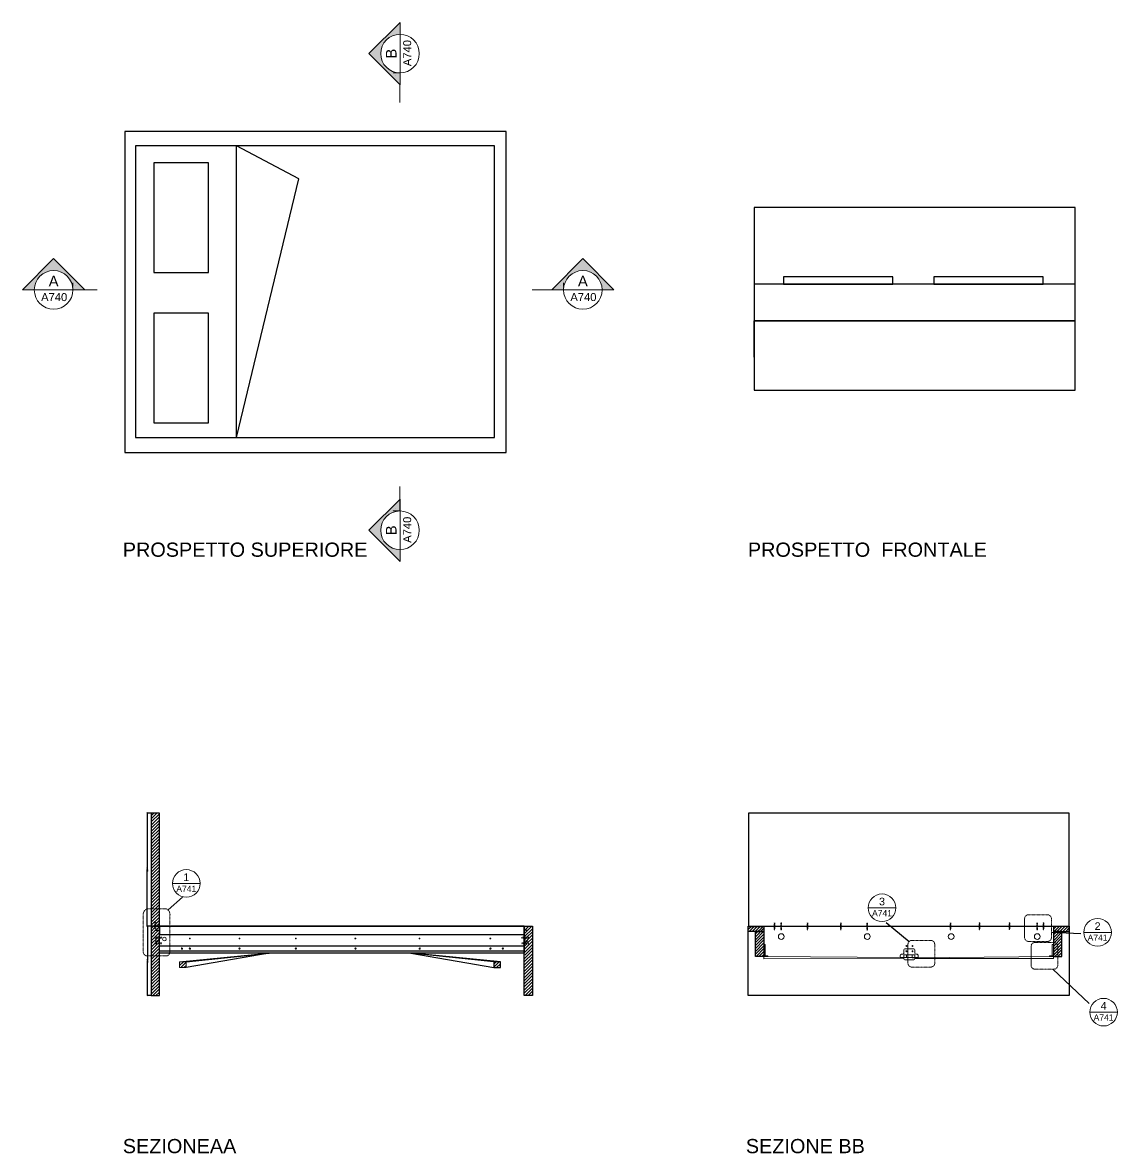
# Model space of a CAD drawing. Header units: millimetres. Extents: x -65822 to 124962, y -17646 to 50330.
# Drawn here: x -1255 to 4746, y 1392 to 7590 of the extents above; entities that cross this region are included whole.
import ezdxf
from ezdxf.enums import TextEntityAlignment as Align

# ---------------------------------------------------------------- set-up
doc = ezdxf.new("R2010")
doc.units = ezdxf.units.MM
doc.header["$MEASUREMENT"] = 0
doc.linetypes.add('DASHDOT', pattern=[1, 0.5, -0.25, 0, -0.25])
doc.linetypes.add('HIDDEN', pattern=[0.375, 0.25, -0.125])
for name, color, linetype, lineweight in [('A-ANNO-SYMB', 3, 'Continuous', 18), ('Arredi', 1, 'Continuous', 30), ('Dettagli', 210, 'Continuous', 20), ('qqqq', 5, 'Continuous', 30), ('qqqqq', 2, 'Continuous', 9), ('quote', 2, 'Continuous', 9), ('Simbologia', 2, 'DASHDOT', 18), ('Tratteggi', 2, 'HIDDEN', 15), ('tratto punto', 4, 'DASHDOT', 9)]:
    doc.layers.add(name, color=color, linetype=linetype, lineweight=lineweight)
doc.layers.add('Testo', color=1, linetype='Continuous')
doc.styles.add('ARIAL', font='Arial.ttf')
doc.styles.add('E-ROMANS', font='romans.shx', dxfattribs={"width": 0.8})
doc.styles.get("Standard").update_dxf_attribs({"font": 'Arial.ttf'})
doc.dimstyles.new('E-0050_TICK_18', dxfattribs={"dimscale": 0.001, "dimtxt": 90, "dimasz": 90, "dimexe": 45, "dimexo": 30, "dimgap": 45, "dimtad": 0, "dimzin": 0, "dimdsep": 46, "dimtxsty": 'E-ROMANS', "dimblk": 'OBLIQUE', "dimcen": 45, "dimclrd": 256, "dimclre": 256, "dimclrt": 256, "dimadec": 0, "dimazin": 0, "dimtfac": 1, "dimtmove": 1, "dimatfit": 3, "dimldrblk": 'OPEN90', "dimfxl": 1, "dimtfill": 1, "dimtolj": 1, "dimtzin": 0, "dimarcsym": 0})
pattern_1 = [(45, (-5973.249, 0), (-7.954951, 7.954951), [])]

# ---------------------------------------------------------------- blocks, each defined once
blk = doc.blocks.new('_Oblique')
at = {"color": 0, "linetype": 'ByBlock', "lineweight": -2}
blk.add_line((-0.5, -0.5), (0.5, 0.5), dxfattribs=at)
blk = doc.blocks.new('*D18')
at = {"layer": 'Defpoints', "color": 0, "transparency": 16777216}
for p in [(-550.5, 3257.2), (-571.6, 2637.2), (-550.5, 2637.2)]:
    blk.add_point(p, dxfattribs=at)
at = {"layer": 'quote', "lineweight": -2, "transparency": 16777216}
for p, q in [((-552, 3257.2), (-573.9, 3257.2)), ((-571.6, 3257.2), (-571.6, 2958.3)), ((-571.6, 2637.2), (-571.6, 2936.1)), ((-552, 2637.2), (-573.9, 2637.2))]:
    blk.add_line(p, q, dxfattribs=at)
at = {"layer": 'quote', "lineweight": -2, "transparency": 16777216, "xscale": 4.5, "yscale": 4.5, "zscale": 4.5}
for p, rotation in [((-571.6, 3257.2), 90), ((-571.6, 2637.2), 270)]:
    blk.add_blockref('_Oblique', p, dxfattribs=dict(at, rotation=rotation))
at = {"layer": 'quote', "transparency": 16777216, "insert": (-571.6, 2947.2), "char_height": 4.5, "attachment_point": 5, "rotation": 90, "style": 'E-ROMANS', "bg_fill": 3, "box_fill_scale": 1.25, "bg_fill_color": 256, "bg_fill_true_color": 13158600, "bg_fill_transparency": 0}
blk.add_mtext('\\A1;620.00', dxfattribs=at)
blk = doc.blocks.new('_Open90')
at = {"color": 0, "linetype": 'ByBlock', "lineweight": -2}
for p, q in [((0, 0), (-1, 0)), ((-0.5, 0.5), (0, 0)), ((0, 0), (-0.5, -0.5))]:
    blk.add_line(p, q, dxfattribs=at)
blk = doc.blocks.new('*D19')
at = {"layer": 'Defpoints', "color": 0, "transparency": 16777216}
for p in [(-550.5, 2637.2), (-570.7, 2257.2), (-550.5, 2257.2)]:
    blk.add_point(p, dxfattribs=at)
at = {"layer": 'quote', "lineweight": -2, "transparency": 16777216}
for p, q in [((-552, 2637.2), (-572.9, 2637.2)), ((-570.7, 2637.2), (-570.7, 2458.3)), ((-570.7, 2257.2), (-570.7, 2436)), ((-552, 2257.2), (-572.9, 2257.2))]:
    blk.add_line(p, q, dxfattribs=at)
at = {"layer": 'quote', "lineweight": -2, "transparency": 16777216, "xscale": 4.5, "yscale": 4.5, "zscale": 4.5}
for p, rotation in [((-570.7, 2637.2), 90), ((-570.7, 2257.2), 270)]:
    blk.add_blockref('_Oblique', p, dxfattribs=dict(at, rotation=rotation))
at = {"layer": 'quote', "transparency": 16777216, "insert": (-570.7, 2447.2), "char_height": 4.5, "attachment_point": 5, "rotation": 90, "style": 'E-ROMANS', "bg_fill": 3, "box_fill_scale": 1.25, "bg_fill_color": 256, "bg_fill_true_color": 13158600, "bg_fill_transparency": 0}
blk.add_mtext('\\A1;380.00', dxfattribs=at)
blk = doc.blocks.new('SYMBOL')
at = {"layer": 'A-ANNO-SYMB', "linetype": 'Continuous', "lineweight": 20}
h = blk.add_hatch(color=256, dxfattribs=at)
h.dxf.hatch_style = 1
h.paths.add_polyline_path([(11.206, 4.948), (11.316, 4.948, -1), (11.678, 4.948), (11.788, 4.948), (11.497, 5.241)])
at = {"linetype": 'Continuous', "lineweight": 20}
blk.add_line((11.316, 4.948), (11.678, 4.948), dxfattribs=at)
at = {"layer": 'A-ANNO-SYMB', "linetype": 'Continuous', "lineweight": 20}
for p, q in [((11.206, 4.948), (11.497, 5.241)), ((11.788, 4.948), (11.497, 5.241)), ((11.316, 4.948), (11.206, 4.948)), ((11.678, 4.948), (11.788, 4.948))]:
    blk.add_line(p, q, dxfattribs=at)
blk.add_circle((11.497, 4.948), 0.181, dxfattribs=at)
for tag, p in [('TAVOLA', (11.497, 5.08)), ('SEZIONE', (11.497, 4.918))]:
    blk.add_attdef(tag, text='', height=0.1, dxfattribs=at).set_placement(p, align=Align.TOP_CENTER)
blk = doc.blocks.new('DETAGLI')
at = {"layer": 'A-ANNO-SYMB', "linetype": 'Continuous'}
blk.add_line((486.66, 356.17), (504.76, 356.17), dxfattribs=at)
blk.add_circle((495.71, 356.17), 9.05, dxfattribs=at)
for tag, p in [('TAVOLA', (495.71, 362.76)), ('SEZIONE', (495.71, 354.67))]:
    blk.add_attdef(tag, text='', height=5, dxfattribs=at).set_placement(p, align=Align.TOP_CENTER)

msp = doc.modelspace()

# ---------------------------------------------------------------- hatches: boundary and pattern name
at = {"layer": 'Dettagli'}
h = msp.add_hatch(dxfattribs=at)
h.set_pattern_fill('ANSI31', color=256, scale=97)
h.set_pattern_definition([(45, (-19295.423, -20646.776), (-8.5736697, 8.5736697), [])])
h.paths.add_polyline_path([(-505.477, 3257.174), (-550.477, 3257.174), (-550.477, 2637.174), (-505.477, 2637.174)])
h.paths.add_polyline_path([(-505.477, 2539.65), (-509.365, 2539.65), (-509.365, 2540.636, -0.46900804), (-509.365, 2547.698), (-509.365, 2545.91), (-505.477, 2545.91), (-505.477, 2553.168), (-526.011, 2553.168), (-526.011, 2556.207), (-505.477, 2556.207), (-505.477, 2571.124), (-509.365, 2571.124), (-509.365, 2572.111, -0.46900804), (-509.365, 2579.173), (-509.365, 2577.384), (-505.477, 2577.384), (-505.477, 2612.633), (-525.967, 2612.633), (-525.967, 2615.672), (-505.477, 2615.672), (-505.477, 2637.174), (-525.099, 2637.174, -0.39673277), (-531.396, 2637.174), (-550.477, 2637.174), (-550.477, 2257.174), (-505.477, 2257.174)])
h.paths.add_polyline_path([(-527.569, 2543.95), (-529.83, 2542.756), (-527.157, 2541.136, -0.15869569)], flags=16)
h.paths.add_polyline_path([(-526.937, 2544.783), (-524.495, 2544.783), (-522.42, 2544.783), (-519.984, 2544.783), (-517.83, 2544.783), (-515.402, 2544.783), (-513.276, 2544.783), (-511.426, 2544.783, 0.26657186), (-509.893, 2540.476), (-512.55, 2540.476), (-514.697, 2540.476), (-517.013, 2540.476), (-519.64, 2540.476), (-521.972, 2540.476), (-524.415, 2540.476), (-526.123, 2540.476, -0.25402856)], flags=16)
h.paths.add_polyline_path([(-524.982, 2544.554), (-522.905, 2544.554), (-520.47, 2544.554), (-518.313, 2544.554), (-515.885, 2544.554), (-513.759, 2544.554), (-513.316, 2544.554, 0.23266041), (-512.084, 2540.691), (-514.231, 2540.691), (-516.548, 2540.691), (-519.172, 2540.691), (-521.505, 2540.691), (-523.946, 2540.691), (-524.555, 2540.691, -0.22198759)], flags=0)
h.paths.add_polyline_path([(-527.569, 2575.424), (-529.83, 2574.23), (-527.157, 2572.61, -0.15869569)], flags=16)
h.paths.add_polyline_path([(-526.937, 2576.257), (-524.495, 2576.257), (-522.42, 2576.257), (-519.984, 2576.257), (-517.83, 2576.257), (-515.402, 2576.257), (-513.276, 2576.257), (-511.426, 2576.257, 0.26657186), (-509.893, 2571.95), (-512.55, 2571.95), (-514.697, 2571.95), (-517.013, 2571.95), (-519.64, 2571.95), (-521.972, 2571.95), (-524.415, 2571.95), (-526.123, 2571.95, -0.25402856)], flags=16)
h.paths.add_polyline_path([(-524.982, 2576.028), (-522.905, 2576.028), (-520.47, 2576.028), (-518.313, 2576.028), (-515.885, 2576.028), (-513.759, 2576.028), (-513.316, 2576.028, 0.23266041), (-512.084, 2572.166), (-514.231, 2572.166), (-516.548, 2572.166), (-519.172, 2572.166), (-521.505, 2572.166), (-523.946, 2572.166), (-524.555, 2572.166, -0.22198759)], flags=0)
h.paths.add_polyline_path([(-528.543, 2624.33), (-527.35, 2622.069), (-525.73, 2624.742, -0.15869569)], flags=16)
h.paths.add_polyline_path([(-529.377, 2624.963), (-529.377, 2627.404), (-529.377, 2629.479), (-529.377, 2631.915), (-529.377, 2634.069), (-529.148, 2636.014), (-529.148, 2634.033, 0.25271467), (-525.069, 2635.584), (-525.069, 2634.886), (-525.069, 2632.259), (-525.069, 2629.927), (-525.069, 2627.484), (-525.069, 2625.776, -0.25402856)], flags=16)
h.paths.add_polyline_path([(-529.148, 2628.994), (-529.148, 2631.429), (-529.148, 2633.586, 0.23013017), (-525.285, 2634.68), (-525.285, 2632.727), (-525.285, 2630.394), (-525.285, 2627.953), (-525.285, 2627.344, -0.22198759), (-529.148, 2626.917)], flags=0)
h.paths.add_polyline_path([(1539.523, 2637.174), (1494.523, 2637.174), (1494.523, 2615.672), (1515.012, 2615.672), (1515.012, 2612.633), (1494.523, 2612.633), (1494.523, 2592.174), (1494.523, 2575.072), (1498.119, 2575.072), (1500.179, 2576.257), (1499.734, 2576.257), (1498.119, 2576.051), (1498.119, 2573.097), (1497.927, 2556.207), (1515.056, 2556.207), (1515.056, 2553.168), (1494.523, 2553.168), (1494.523, 2543.598), (1498.119, 2543.598), (1500.179, 2544.783), (1499.734, 2544.783), (1498.119, 2544.577), (1498.119, 2541.623), (1494.523, 2257.174), (1539.523, 2257.174)])
h.paths.add_polyline_path([(1515.911, 2541.136), (1518.584, 2542.756), (1516.323, 2543.95, -0.15869569)], flags=16)
h.paths.add_polyline_path([(1512.543, 2540.476), (1510.067, 2540.476), (1507.745, 2540.476), (1505.069, 2540.476), (1502.766, 2540.476), (1500.616, 2540.476), (1498.882, 2540.691), (1500.838, 2540.691, 0.24603984), (1502.03, 2544.783), (1502.462, 2544.783), (1504.587, 2544.783), (1507.02, 2544.783), (1509.154, 2544.783), (1511.594, 2544.783), (1513.651, 2544.783), (1515.69, 2544.783, -0.25402856), (1514.877, 2540.476)], flags=16)
h.paths.add_polyline_path([(1513.736, 2544.554), (1513.321, 2544.554, -0.22363973), (1512.7, 2540.691), (1513.309, 2540.691, 0.22198759)], flags=0)
h.paths.add_polyline_path([(1508.555, 2540.691), (1505.973, 2540.691), (1503.645, 2540.691), (1501.5, 2540.691, 0.22876629), (1502.513, 2544.554), (1504.197, 2544.554), (1506.62, 2544.554), (1508.797, 2544.554), (1511.658, 2544.554, -0.22520546), (1510.896, 2540.691)], flags=0)
h.paths.add_polyline_path([(1515.911, 2572.61), (1518.584, 2574.23), (1516.323, 2575.424, -0.15869569)], flags=16)
h.paths.add_polyline_path([(1512.543, 2571.95), (1510.067, 2571.95), (1507.745, 2571.95), (1505.069, 2571.95), (1502.766, 2571.95), (1500.616, 2571.95), (1498.882, 2572.166), (1500.838, 2572.166, 0.24603984), (1502.03, 2576.257), (1502.462, 2576.257), (1504.587, 2576.257), (1507.02, 2576.257), (1509.154, 2576.257), (1511.594, 2576.257), (1513.651, 2576.257), (1515.69, 2576.257, -0.25402856), (1514.877, 2571.95)], flags=16)
h.paths.add_polyline_path([(1513.736, 2576.028), (1513.321, 2576.028, -0.22363973), (1512.7, 2572.166), (1513.309, 2572.166, 0.22198759)], flags=0)
h.paths.add_polyline_path([(1508.555, 2572.166), (1505.973, 2572.166), (1503.645, 2572.166), (1501.5, 2572.166, 0.22876629), (1502.513, 2576.028), (1504.197, 2576.028), (1506.62, 2576.028), (1508.797, 2576.028), (1511.658, 2576.028, -0.22520546), (1510.896, 2572.166)], flags=0)
h.paths.add_polyline_path([(-358.832, 2442.092), (-394.576, 2442.092), (-394.576, 2409.935), (-358.832, 2409.935)])
h.paths.add_polyline_path([(1364.021, 2441.832), (1328.396, 2441.832), (1328.396, 2409.935), (1364.021, 2409.935)])
h = msp.add_hatch(dxfattribs=at)
h.set_pattern_fill('ANSI31', color=256, scale=90)
h.set_pattern_definition(pattern_1)
h.paths.add_polyline_path([(2809.059, 2608.541), (2762.305, 2608.541), (2762.305, 2470.292), (2809.059, 2470.292)])
h.paths.add_polyline_path([(2809.059, 2608.541), (2809.059, 2635.952), (2722.326, 2635.952), (2722.326, 2608.541)])
h = msp.add_hatch(dxfattribs=at)
h.set_pattern_fill('ANSI31', color=256, scale=90)
h.set_pattern_definition(pattern_1)
h.paths.add_polyline_path([(4442.574, 2608.541), (4395.82, 2608.541), (4395.82, 2470.292), (4442.574, 2470.292)])
h.paths.add_polyline_path([(4482.326, 2635.952), (4395.82, 2635.952), (4395.82, 2608.541), (4442.574, 2608.541), (4482.326, 2608.541)])

# ---------------------------------------------------------------- linework, layer by layer
at = {"layer": 'Arredi'}
for p, q in [((-82.629, 5315.175), (-82.629, 6915.175)), ((258.254, 6734.29), (-82.629, 6915.175)), ((-82.629, 5315.175), (258.254, 6734.29)), ((2722.326, 2635.952), (2808.594, 2635.952)), ((4482.553, 2635.952), (4396.285, 2635.952)), ((-394.576, 2442.092), (91.54, 2489.159)), ((-358.832, 2442.092), (96.61, 2489.159)), ((96.61, 2489.159), (-358.832, 2409.935)), ((1328.396, 2441.832), (872.955, 2488.899)), ((872.955, 2488.899), (1328.396, 2409.675)), ((1364.14, 2441.832), (878.024, 2488.899))]:
    msp.add_line(p, q, dxfattribs=at)
for points in [[(-694.908, 5233.615), (1395.092, 5233.615), (1395.092, 6993.615), (-694.908, 6993.615)], [(-635.384, 5315.175), (1331.226, 5315.175), (1331.226, 6915.175), (-635.384, 6915.175)], [(-235.264, 6220.816), (-235.264, 6820.816), (-535.264, 6820.816), (-535.264, 6220.816)], [(2755.776, 6575.764), (2755.776, 5575.764), (4515.776, 5575.764), (4515.776, 6575.764)], [(2755.776, 5955.764), (4515.236, 5955.764), (4515.236, 6156.665), (2755.776, 6156.665)], [(2915.286, 6156.665), (3515.286, 6156.665), (3515.286, 6197.115), (2915.286, 6197.115)], [(3739.828, 6156.665), (4339.828, 6156.665), (4339.828, 6197.115), (3739.828, 6197.115)], [(-235.264, 5396.274), (-235.264, 5996.274), (-535.264, 5996.274), (-535.264, 5396.274)], [(2755.776, 5575.764), (4515.776, 5575.764), (4515.776, 5955.764), (2755.776, 5955.764)], [(2755.776, 5955.764), (2755.776, 5955.764), (2755.776, 5755.764), (2755.776, 5755.764)], [(-550.477, 3257.174), (-550.477, 2637.174), (-505.477, 2637.174), (-505.477, 3257.174)], [(2724.466, 3257.174), (2724.466, 2637.174), (4482.326, 2637.174), (4482.326, 3257.174)], [(-550.477, 2637.174), (-550.477, 2257.174), (-505.477, 2257.174), (-505.477, 2637.174)], [(-505.477, 2592.174), (1494.523, 2592.174), (1494.523, 2637.174), (-505.477, 2637.174)], [(-505.477, 2637.174), (1494.523, 2637.174), (1494.523, 2489.159), (-505.477, 2489.159)], [(1539.523, 2637.174), (1539.523, 2257.174), (1494.523, 2257.174), (1494.523, 2637.174)], [(2722.326, 2637.174), (4482.326, 2637.174), (4482.326, 2257.174), (2722.326, 2257.174)], [(2722.326, 2635.952), (2809.059, 2635.952), (2809.059, 2608.541), (2722.326, 2608.541)], [(2809.059, 2608.541), (2809.059, 2470.292), (2762.305, 2470.292), (2762.305, 2608.541)], [(4482.553, 2635.952), (4395.82, 2635.952), (4395.82, 2608.541), (4482.553, 2608.541)], [(4395.82, 2608.541), (4395.82, 2470.292), (4442.574, 2470.292), (4442.574, 2608.541)], [(1494.523, 2489.159), (-505.477, 2489.159), (-505.477, 2529.756), (1494.523, 2529.756)], [(1494.523, 2489.159), (-505.477, 2489.159), (-505.477, 2502.742), (1494.523, 2502.742)], [(1364.14, 2441.832), (1328.396, 2441.832), (1328.396, 2409.675), (1364.14, 2409.675)]]:
    msp.add_lwpolyline(points, close=True, dxfattribs=at)
at = {"layer": 'Dettagli'}
for p, q in [((2809.059, 2470.292), (3576.086, 2464.398)), ((2809.059, 2470.292), (2809.059, 2458.009)), ((2809.059, 2458.009), (3575.5, 2460)), ((4395.82, 2460.5), (3636, 2460)), ((4395.82, 2470.292), (3636.087, 2464.202)), ((4395.82, 2470.292), (4395.82, 2460.5))]:
    msp.add_line(p, q, dxfattribs=at)
for points in [[(3570.72, 2482.738), (3562.389, 2482.738)], [(3576.086, 2507.532), (3576.086, 2488.114)], [(3629.986, 2513.391), (3582.053, 2513.391)], [(3636.087, 2488.217), (3636.087, 2507.08)], [(3648.789, 2482.738), (3640.828, 2482.758)], [(3555.848, 2476.777), (3555.848, 2464.398), (3654.41, 2464.398), (3654.41, 2477.5)], [(3576.086, 2464.398), (3576.086, 2457.876)], [(3581.203, 2452.322), (3631.255, 2452.322)], [(3636.087, 2457.115), (3636.087, 2464.398)]]:
    msp.add_lwpolyline(points, dxfattribs=at)
for points in [[(3576.086, 2464.398), (3576.086, 2479.882), (3636.087, 2479.882), (3636.087, 2464.398)], [(3576.086, 2464.398), (3576.086, 2479.882), (3590.338, 2479.882), (3590.338, 2464.398)], [(3621.835, 2464.202), (3621.835, 2479.686), (3636.087, 2479.686), (3636.087, 2464.202)], [(-394.576, 2442.092), (-358.832, 2442.092), (-358.832, 2409.935), (-394.576, 2409.935)], [(1328.277, 2442.092), (1364.021, 2442.092), (1364.021, 2409.935), (1328.277, 2409.935)], [(3555.848, 2464.398), (3555.848, 2466.152), (3576.086, 2466.152), (3576.086, 2464.398)], [(3636, 2464.372), (3636, 2466.125), (3654.41, 2466.152), (3654.41, 2464.398)]]:
    msp.add_lwpolyline(points, close=True, dxfattribs=at)
for centre, radius in [((-477.708, 2565.891), 10.018), ((-338.135, 2569.212), 2.233), ((-66.546, 2569.212), 2.233), ((242.333, 2569.212), 2.233), ((569.17, 2569.212), 2.233), ((921.148, 2569.212), 2.233), ((1309.043, 2569.212), 2.233), ((2903.568, 2579.704), 15.787), ((3375.522, 2579.704), 15.787), ((3835.053, 2579.704), 15.787), ((4307.008, 2579.704), 15.787), ((-381.472, 2514.065), 3.453), ((-381.472, 2514.065), 2.233), ((-337.669, 2514.065), 3.453), ((-337.669, 2514.065), 2.233), ((-66.08, 2514.065), 3.453), ((-66.08, 2514.065), 2.233), ((242.799, 2514.065), 3.453), ((242.799, 2514.065), 2.233), ((569.636, 2514.065), 3.453), ((569.636, 2514.065), 2.233), ((921.614, 2514.065), 3.453), ((921.614, 2514.065), 2.233), ((1309.508, 2514.065), 3.453), ((1309.508, 2514.065), 2.233), ((1377.248, 2514.065), 3.453), ((1377.248, 2514.065), 2.233), ((3589.801, 2528.119), 2.233), ((3589.801, 2499.393), 2.233), ((3623.348, 2528.119), 2.233), ((3623.348, 2499.393), 2.233)]:
    msp.add_circle(centre, radius, dxfattribs=at)
for centre, start, end in [((3564.422, 2473.939), 103.0065195, 161.6840445), ((3567.604, 2491.214), 290.1878724, 339.9201481), ((3584.678, 2504.75), 106.8961853, 162.0588038), ((3627.362, 2504.75), 14.9507533, 73.1038147), ((3644.706, 2490.914), 197.3770881, 244.5742724), ((3644.706, 2490.914), 295.129289, 295.818847), ((3646.027, 2474.14), 21.8450662, 73.1879404), ((3584.678, 2460.658), 197.9411962, 247.3720104), ((3627.78, 2460.658), 292.6279896, 336.8990374), ((3627.78, 2460.658), 23.1009626, 24.4648337)]:
    msp.add_arc(centre, 9.031, start, end, dxfattribs=at)
at = {"layer": 'qqqq'}
for p, q in [((-379.443, 2795.901), (-457, 2727)), ((3478.99, 2657.184), (3604.349, 2553)), ((4545.5, 2594.5), (4385, 2601.5)), ((4592.313, 2213.374), (4392.5, 2400.5))]:
    msp.add_line(p, q, dxfattribs=at)
at = {"layer": 'qqqqq'}
for points in [[(2809.059, 2474.084), (2815.379, 2474.084), (2815.379, 2536.792), (2809.059, 2536.792)], [(4395.82, 2474.084), (4389.5, 2474.084), (4389.5, 2536.792), (4395.82, 2536.792)], [(2829.879, 2474.084), (2809.059, 2474.084), (2809.059, 2470.292), (2829.879, 2470.292)], [(4395.82, 2474.084), (4375, 2474.084), (4375, 2470.292), (4395.82, 2470.292)]]:
    msp.add_lwpolyline(points, close=True, dxfattribs=at)
at = {"layer": 'quote'}
for p, q in [((813.699, 7249.631), (813.699, 7151.684)), ((-914.966, 6124.805), (-846.5, 6124.805)), ((1646.164, 6124.805), (1538.5, 6124.805))]:
    msp.add_line(p, q, dxfattribs=at)
at = {"layer": 'quote', "color": 2}
msp.add_line((813.699, 4912.751), (813.699, 5047), dxfattribs=at)
at = {"layer": 'Simbologia'}
for p, q in [((774.52, 7313.807), (813.699, 7313.807)), ((789.533, 7298.896), (789.533, 7298.896)), ((-979.143, 6163.983), (-979.143, 6124.805)), ((-964.231, 6148.97), (-964.231, 6148.97)), ((1695.428, 6148.97), (1695.428, 6148.97)), ((1710.34, 6163.983), (1710.34, 6124.805)), ((774.52, 4912.751), (813.699, 4912.751)), ((789.533, 4927.662), (789.533, 4927.662))]:
    msp.add_line(p, q, dxfattribs=at)
at = {"layer": 'Tratteggi'}
for p, q in [((-525.967, 2615.672), (-505.477, 2615.672)), ((-525.967, 2612.633), (-505.477, 2612.633))]:
    msp.add_line(p, q, dxfattribs=at)
for points in [[(-505.477, 2612.633), (-525.967, 2612.633), (-525.967, 2615.672), (-505.477, 2615.672)], [(1494.523, 2615.672), (1515.012, 2615.672), (1515.012, 2612.633), (1494.523, 2612.633)], [(2868.944, 2616.684), (2865.107, 2616.684), (2865.107, 2655.247), (2868.944, 2655.247)], [(2905.954, 2616.064), (2902.117, 2616.064), (2902.117, 2654.626), (2905.954, 2654.626)], [(3049.523, 2616.684), (3045.686, 2616.684), (3045.686, 2655.247), (3049.523, 2655.247)], [(3232.969, 2616.684), (3229.132, 2616.684), (3229.132, 2655.247), (3232.969, 2655.247)], [(3377.215, 2615.301), (3373.378, 2615.301), (3373.378, 2653.863), (3377.215, 2653.863)], [(3834.156, 2616.684), (3830.32, 2616.684), (3830.32, 2655.247), (3834.156, 2655.247)], [(3992.6, 2616.684), (3988.763, 2616.684), (3988.763, 2655.247), (3992.6, 2655.247)], [(4157.414, 2616.684), (4153.578, 2616.684), (4153.578, 2655.247), (4157.414, 2655.247)], [(4307.788, 2616.064), (4303.951, 2616.064), (4303.951, 2654.626), (4307.788, 2654.626)], [(4343.714, 2616.684), (4339.878, 2616.684), (4339.878, 2655.247), (4343.714, 2655.247)], [(1481.487, 2577.384), (1518.786, 2577.384), (1518.786, 2571.209), (1481.487, 2571.209)], [(1481.487, 2545.826), (1518.786, 2545.826), (1518.786, 2539.65), (1481.487, 2539.65)], [(1515.056, 2556.207), (1494.567, 2556.207), (1494.567, 2553.168), (1515.056, 2553.168)]]:
    msp.add_lwpolyline(points, close=True, dxfattribs=at)
at = {"layer": 'tratto punto', "ltscale": 5}
for points in [[(4238, 2575.01, 0.41421356), (4260.01, 2553), (4362.723, 2553, 0.41421356), (4384.733, 2575.01), (4384.733, 2677.723, 0.41421356), (4362.723, 2699.733), (4260.01, 2699.733, 0.41421356), (4238, 2677.723), (4238, 2575.01), (4238, 2677.723)], [(3598.357, 2434.621, 0.41421356), (3620.367, 2412.611), (3723.08, 2412.611, 0.41421356), (3745.09, 2434.621), (3745.09, 2537.334, 0.41421356), (3723.08, 2559.344), (3620.367, 2559.344, 0.41421356), (3598.357, 2537.334), (3598.357, 2434.621), (3598.357, 2537.334)], [(4273, 2423.01, 0.41421356), (4295.01, 2401), (4397.723, 2401, 0.41421356), (4419.733, 2423.01), (4419.733, 2525.723, 0.41421356), (4397.723, 2547.733), (4295.01, 2547.733, 0.41421356), (4273, 2525.723), (4273, 2423.01), (4273, 2525.723)]]:
    msp.add_lwpolyline(points, format="xyb", dxfattribs=at)

# ---------------------------------------------------------------- block references
at = {"layer": 'Simbologia', "linetype": 'Continuous', "lineweight": 20}
ref = msp.add_blockref('SYMBOL', (3707.811, 14144.175), dxfattribs=dict(at, xscale=-584.8906915992482, yscale=584.8906915992482, zscale=584.8906915992482, rotation=90))
ref.add_attrib('SEZIONE', 'B', dxfattribs={"layer": '0', "linetype": 'Continuous', "lineweight": 20, "height": 58.489, "rotation": 90, "style": 'ARIAL'}).set_placement((736.573, 7419.682), align=Align.TOP_CENTER)
ref.add_attrib('TAVOLA', 'A740', dxfattribs={"layer": '0', "linetype": 'Continuous', "lineweight": 20, "height": 43.8668, "rotation": 90, "style": 'ARIAL'}).set_placement((831.245, 7422.675), align=Align.TOP_CENTER)
ref = msp.add_blockref('SYMBOL', (5639.475, 3230.693), dxfattribs=dict(at, xscale=-584.8906915992482, yscale=584.8906915992482, zscale=584.8906915992482))
ref.add_attrib('SEZIONE', 'A', dxfattribs={"layer": '0', "linetype": 'Continuous', "lineweight": 20, "height": 58.489, "style": 'ARIAL'}).set_placement((-1085.018, 6201.93), align=Align.TOP_CENTER)
ref.add_attrib('TAVOLA', 'A740', dxfattribs={"layer": '0', "linetype": 'Continuous', "lineweight": 20, "height": 43.8668, "style": 'ARIAL'}).set_placement((-1082.026, 6107.258), align=Align.TOP_CENTER)
ref = msp.add_blockref('SYMBOL', (8540.708, 3230.693), dxfattribs=dict(at, xscale=-584.8906915992482, yscale=584.8906915992482, zscale=584.8906915992482))
ref.add_attrib('SEZIONE', 'A', dxfattribs={"layer": '0', "linetype": 'Continuous', "lineweight": 20, "height": 58.489, "style": 'ARIAL'}).set_placement((1816.215, 6201.93), align=Align.TOP_CENTER)
ref.add_attrib('TAVOLA', 'A740', dxfattribs={"layer": '0', "linetype": 'Continuous', "lineweight": 20, "height": 43.8668, "style": 'ARIAL'}).set_placement((1819.208, 6107.258), align=Align.TOP_CENTER)
ref = msp.add_blockref('SYMBOL', (3707.811, 11531.368), dxfattribs=dict(at, xscale=-584.8906915992482, yscale=584.8906915992482, zscale=584.8906915992482, rotation=90))
ref.add_attrib('SEZIONE', 'B', dxfattribs={"layer": '0', "linetype": 'Continuous', "lineweight": 20, "height": 58.489, "rotation": 90, "style": 'ARIAL'}).set_placement((736.573, 4806.875), align=Align.TOP_CENTER)
ref.add_attrib('TAVOLA', 'A740', dxfattribs={"layer": '0', "linetype": 'Continuous', "lineweight": 20, "height": 43.8668, "rotation": 90, "style": 'ARIAL'}).set_placement((831.245, 4809.868), align=Align.TOP_CENTER)
at = {"layer": 'Simbologia'}
ref = msp.add_blockref('DETAGLI', (-4505.196, -108.684), dxfattribs=dict(at, xscale=8.366574114723065, yscale=8.366574114723065, zscale=8.366574114723065))
ref.add_attrib('SEZIONE', 'A741', dxfattribs={"layer": 'A-ANNO-SYMB', "linetype": 'Continuous', "height": 33.4663, "style": 'ARIAL'}).set_placement((-357.775, 2858.675), align=Align.TOP_CENTER)
ref.add_attrib('TAVOLA', '1', dxfattribs={"layer": 'A-ANNO-SYMB', "linetype": 'Continuous', "height": 41.833, "style": 'ARIAL'}).set_placement((-357.775, 2926.387), align=Align.TOP_CENTER)
ref = msp.add_blockref('DETAGLI', (-691.196, -242.184), dxfattribs=dict(at, xscale=8.366574114723065, yscale=8.366574114723065, zscale=8.366574114723065))
ref.add_attrib('SEZIONE', 'A741', dxfattribs={"layer": 'A-ANNO-SYMB', "linetype": 'Continuous', "height": 33.4663, "style": 'ARIAL'}).set_placement((3456.225, 2725.175), align=Align.TOP_CENTER)
ref.add_attrib('TAVOLA', '3', dxfattribs={"layer": 'A-ANNO-SYMB', "linetype": 'Continuous', "height": 41.833, "style": 'ARIAL'}).set_placement((3456.225, 2792.887), align=Align.TOP_CENTER)
ref = msp.add_blockref('DETAGLI', (490.457, -376.909), dxfattribs=dict(at, xscale=8.366574114723065, yscale=8.366574114723065, zscale=8.366574114723065))
ref.add_attrib('SEZIONE', 'A741', dxfattribs={"layer": 'A-ANNO-SYMB', "linetype": 'Continuous', "height": 33.4663, "style": 'ARIAL'}).set_placement((4637.878, 2590.45), align=Align.TOP_CENTER)
ref.add_attrib('TAVOLA', '2', dxfattribs={"layer": 'A-ANNO-SYMB', "linetype": 'Continuous', "height": 41.833, "style": 'ARIAL'}).set_placement((4637.878, 2658.162), align=Align.TOP_CENTER)
ref = msp.add_blockref('DETAGLI', (523.304, -814.184), dxfattribs=dict(at, xscale=8.366574114723065, yscale=8.366574114723065, zscale=8.366574114723065))
ref.add_attrib('SEZIONE', 'A741', dxfattribs={"layer": 'A-ANNO-SYMB', "linetype": 'Continuous', "height": 33.4663, "style": 'ARIAL'}).set_placement((4670.725, 2153.175), align=Align.TOP_CENTER)
ref.add_attrib('TAVOLA', '4', dxfattribs={"layer": 'A-ANNO-SYMB', "linetype": 'Continuous', "height": 41.833, "style": 'ARIAL'}).set_placement((4670.725, 2220.887), align=Align.TOP_CENTER)

# ---------------------------------------------------------------- texts
at = {"layer": 'Testo', "attachment_point": 1}
for s, insert, char_height in [('PROSPETTO SUPERIORE', (-705.781, 4739.67), 77.82648), ('PROSPETTO  FRONTALE', (2720.885, 4739.67), 77.82648), ('SEZIONEAA', (-705.781, 1470.505), 77.8265), ('SEZIONE BB', (2709.724, 1470.505), 77.8265)]:
    msp.add_mtext_dynamic_manual_height_columns(s, width=2110.84046, gutter_width=25, heights=[0], dxfattribs=dict(at, insert=insert, char_height=char_height))

# ---------------------------------------------------------------- next in the draw order: dimensions: what is measured, and where the dimension line sits
at = {"layer": 'quote', "color": 0}
dim = msp.add_linear_dim(base=(-571.601, 2637.174), p1=(-550.477, 3257.174), p2=(-550.477, 2637.174), angle=90, dimstyle='E-0050_TICK_18', override={"dimscale": 0.05}, dxfattribs=at)
dim.commit()
dim.dimension.update_dxf_attribs({"geometry": '*D18', "text_midpoint": (-571.601, 2947.174)})

# ---------------------------------------------------------------- next in the draw order: dimensions: what is measured, and where the dimension line sits
dim = msp.add_linear_dim(base=(-570.681, 2257.174), p1=(-550.477, 2637.174), p2=(-550.477, 2257.174), angle=90, dimstyle='E-0050_TICK_18', override={"dimscale": 0.05}, dxfattribs=at)
dim.commit()
dim.dimension.update_dxf_attribs({"geometry": '*D19', "text_midpoint": (-570.681, 2447.174)})

# ---------------------------------------------------------------- next in the draw order: linework, layer by layer
at = {"layer": 'Tratteggi'}
for points in [[(-523.982, 2622.19), (-523.982, 2659.315), (-530.241, 2659.315), (-530.241, 2622.19)], [(-492.968, 2545.91), (-530.093, 2545.91), (-530.093, 2539.65), (-492.968, 2539.65)], [(-492.733, 2577.384), (-529.858, 2577.384), (-529.858, 2571.124), (-492.733, 2571.124)], [(-505.522, 2556.207), (-526.011, 2556.207), (-526.011, 2553.168), (-505.522, 2553.168)]]:
    msp.add_lwpolyline(points, close=True, dxfattribs=at)
at = {"layer": 'tratto punto', "ltscale": 5}
msp.add_lwpolyline([(-593.861, 2496.01, 0.41421356), (-571.851, 2474), (-469.137, 2474, 0.41421356), (-447.128, 2496.01), (-447.128, 2697.599, 0.32233355), (-469.137, 2732.597), (-571.851, 2732.597, 0.33799542), (-593.861, 2697.599), (-593.861, 2496.01), (-593.861, 2697.599)], format="xyb", dxfattribs=at)

doc.saveas('drawing.dxf')
